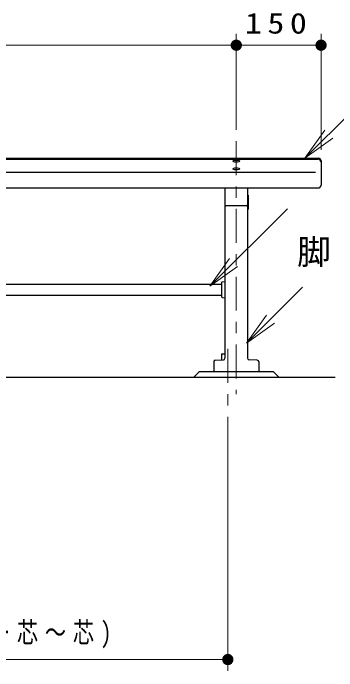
# Model space of a CAD drawing. Units: millimetres on the paper, scale 1:20. Extents: x -365 to 0, y -5 to 257.
# Drawn here: x -256.7 to -228.1, y 90.4 to 148.6 of the extents above; entities that cross this region are included whole.
import ezdxf

# ---------------------------------------------------------------- set-up
doc = ezdxf.new("R2010")
doc.units = ezdxf.units.MM
doc.linetypes.add('USER2', pattern=[6, 3, -1, 1, -1])
doc.layers.add('1_20', color=3, linetype='Continuous', lineweight=25)
doc.styles.add('ＭＳ ゴシック', font='')
doc.styles.get('ＭＳ ゴシック').set_extended_font_data('MS Gothic')

# ---------------------------------------------------------------- blocks, each defined once
blk = doc.blocks.new('filled_dot')
at = {"color": 0, "linetype": 'Continuous', "lineweight": -2, "const_width": 1.25}
blk.add_lwpolyline([(-0.625, 0, 1), (0.625, 0, 1)], format="xyb", close=True, dxfattribs=at)
blk = doc.blocks.new('open_arrow')
at = {"color": 0, "linetype": 'Continuous', "lineweight": -2}
blk.add_lwpolyline([(7.5, 1.25), (0, 0), (7.5, -1.25)], dxfattribs=at)

msp = doc.modelspace()

# ---------------------------------------------------------------- linework, layer by layer
at = {"layer": '1_20', "color": 7, "lineweight": 13}
for p, q in [((-236.967, 138.25), (-236.967, 146.75)), ((-229.467, 136.5), (-229.467, 146.75)), ((-281.967, 145.75), (-236.967, 145.75)), ((-236.967, 145.75), (-229.467, 145.75)), ((-230.893, 135.75), (-225.589, 141.053)), ((-239.322, 124.401), (-232.449, 131.274)), ((-236.056, 119.377), (-231.107, 124.326)), ((-237.717, 112.853), (-237.717, 90.353)), ((-237.717, 91.353), (-281.217, 91.353))]:
    msp.add_line(p, q, dxfattribs=at)
at = {"layer": '1_20', "color": 7, "linetype": 'USER2', "lineweight": 13}
for p, q in [((-236.967, 137.25), (-236.967, 114.853)), ((-237.717, 118.853), (-237.717, 113.853))]:
    msp.add_line(p, q, dxfattribs=at)
at = {"layer": '1_20'}
for p, q in [((-289.217, 135.75), (-229.717, 135.75)), ((-289.217, 135.649), (-229.717, 135.649)), ((-229.467, 135.5), (-229.467, 133.365)), ((-288.967, 134.509), (-229.967, 134.509)), ((-289.217, 133.115), (-229.717, 133.115)), ((-237.967, 133.115), (-237.967, 118.037)), ((-235.967, 133.115), (-235.967, 118.037)), ((-235.917, 132.478), (-235.967, 132.503)), ((-235.917, 132.478), (-235.917, 131.228)), ((-236.042, 131.528), (-237.892, 131.528)), ((-235.917, 131.228), (-235.967, 131.203)), ((-238.267, 124.733), (-238.267, 123.473)), ((-237.967, 124.81), (-238.223, 124.783)), ((-280.667, 124.581), (-238.267, 124.581)), ((-280.667, 123.626), (-238.267, 123.626)), ((-238.223, 123.423), (-237.967, 123.397)), ((-238.266, 118.428), (-237.967, 118.428)), ((-238.266, 118.428), (-238.266, 117.881)), ((-238.967, 117.709), (-238.967, 116.853)), ((-238.823, 117.859), (-238.111, 117.887)), ((-235.111, 117.859), (-235.823, 117.887)), ((-234.967, 117.709), (-234.967, 116.853)), ((-240.217, 116.853), (-240.717, 116.353)), ((-240.217, 116.853), (-233.717, 116.853)), ((-233.717, 116.853), (-233.217, 116.353)), ((-278.217, 116.353), (-228.217, 116.353))]:
    msp.add_line(p, q, dxfattribs=at)
for centre, radius, start, end in [((-229.717, 135.5), 0.25, 0, 89.99998), ((-229.717, 135.399), 0.25, 0, 89.99998), ((-229.717, 133.365), 0.25, 270.00002, 0), ((-237.892, 131.603), 0.075, 179.99996, 269.99995), ((-236.042, 131.603), 0.075, 269.99996, 0), ((-238.217, 124.733), 0.05, 96.00842, 179.99996), ((-238.217, 123.473), 0.05, 179.99996, 263.99151), ((-238.817, 117.709), 0.15, 92.29005, 179.99996), ((-238.117, 118.037), 0.15, 272.28999, 0), ((-235.817, 118.037), 0.15, 179.99996, 267.70997), ((-235.117, 117.709), 0.15, 0, 87.70991)]:
    msp.add_arc(centre, radius, start, end, dxfattribs=at)
for centre in [(-236.967, 135.477), (-236.967, 134.807)]:
    msp.add_ellipse(centre, major_axis=(0.3, 0), ratio=0.297812, dxfattribs=at)

# ---------------------------------------------------------------- block references
at = {"layer": '1_20', "color": 7, "lineweight": 13, "xscale": 0.4, "yscale": 0.4}
msp.add_blockref('filled_dot', (-236.967, 145.75), dxfattribs=at)
for name, p, rotation in [('filled_dot', (-236.967, 145.75), 180), ('filled_dot', (-229.467, 145.75), 180), ('open_arrow', (-230.893, 135.75), 45), ('open_arrow', (-239.322, 124.401), 45), ('open_arrow', (-236.056, 119.377), 45), ('filled_dot', (-237.717, 91.353), 180)]:
    msp.add_blockref(name, p, dxfattribs=dict(at, rotation=rotation))

# ---------------------------------------------------------------- texts
at = {"layer": '1_20', "color": 7, "style": 'ＭＳ ゴシック'}
for s, insert, char_height, attachment_point in [('\\T1.33;\\W1.2;150', (-233.217, 146.75), 1.833, 8), ('\\T1.5;脚:鋳鉄\u3000FC\\~200', (-231.588, 127.326), 2.199, 4), ('\\T1.32;\\W0.75;870(アンカー芯～芯)', (-259.467, 92.353), 1.833, 8)]:
    msp.add_mtext(s, dxfattribs=dict(at, insert=insert, char_height=char_height, attachment_point=attachment_point))

doc.saveas('drawing.dxf')
